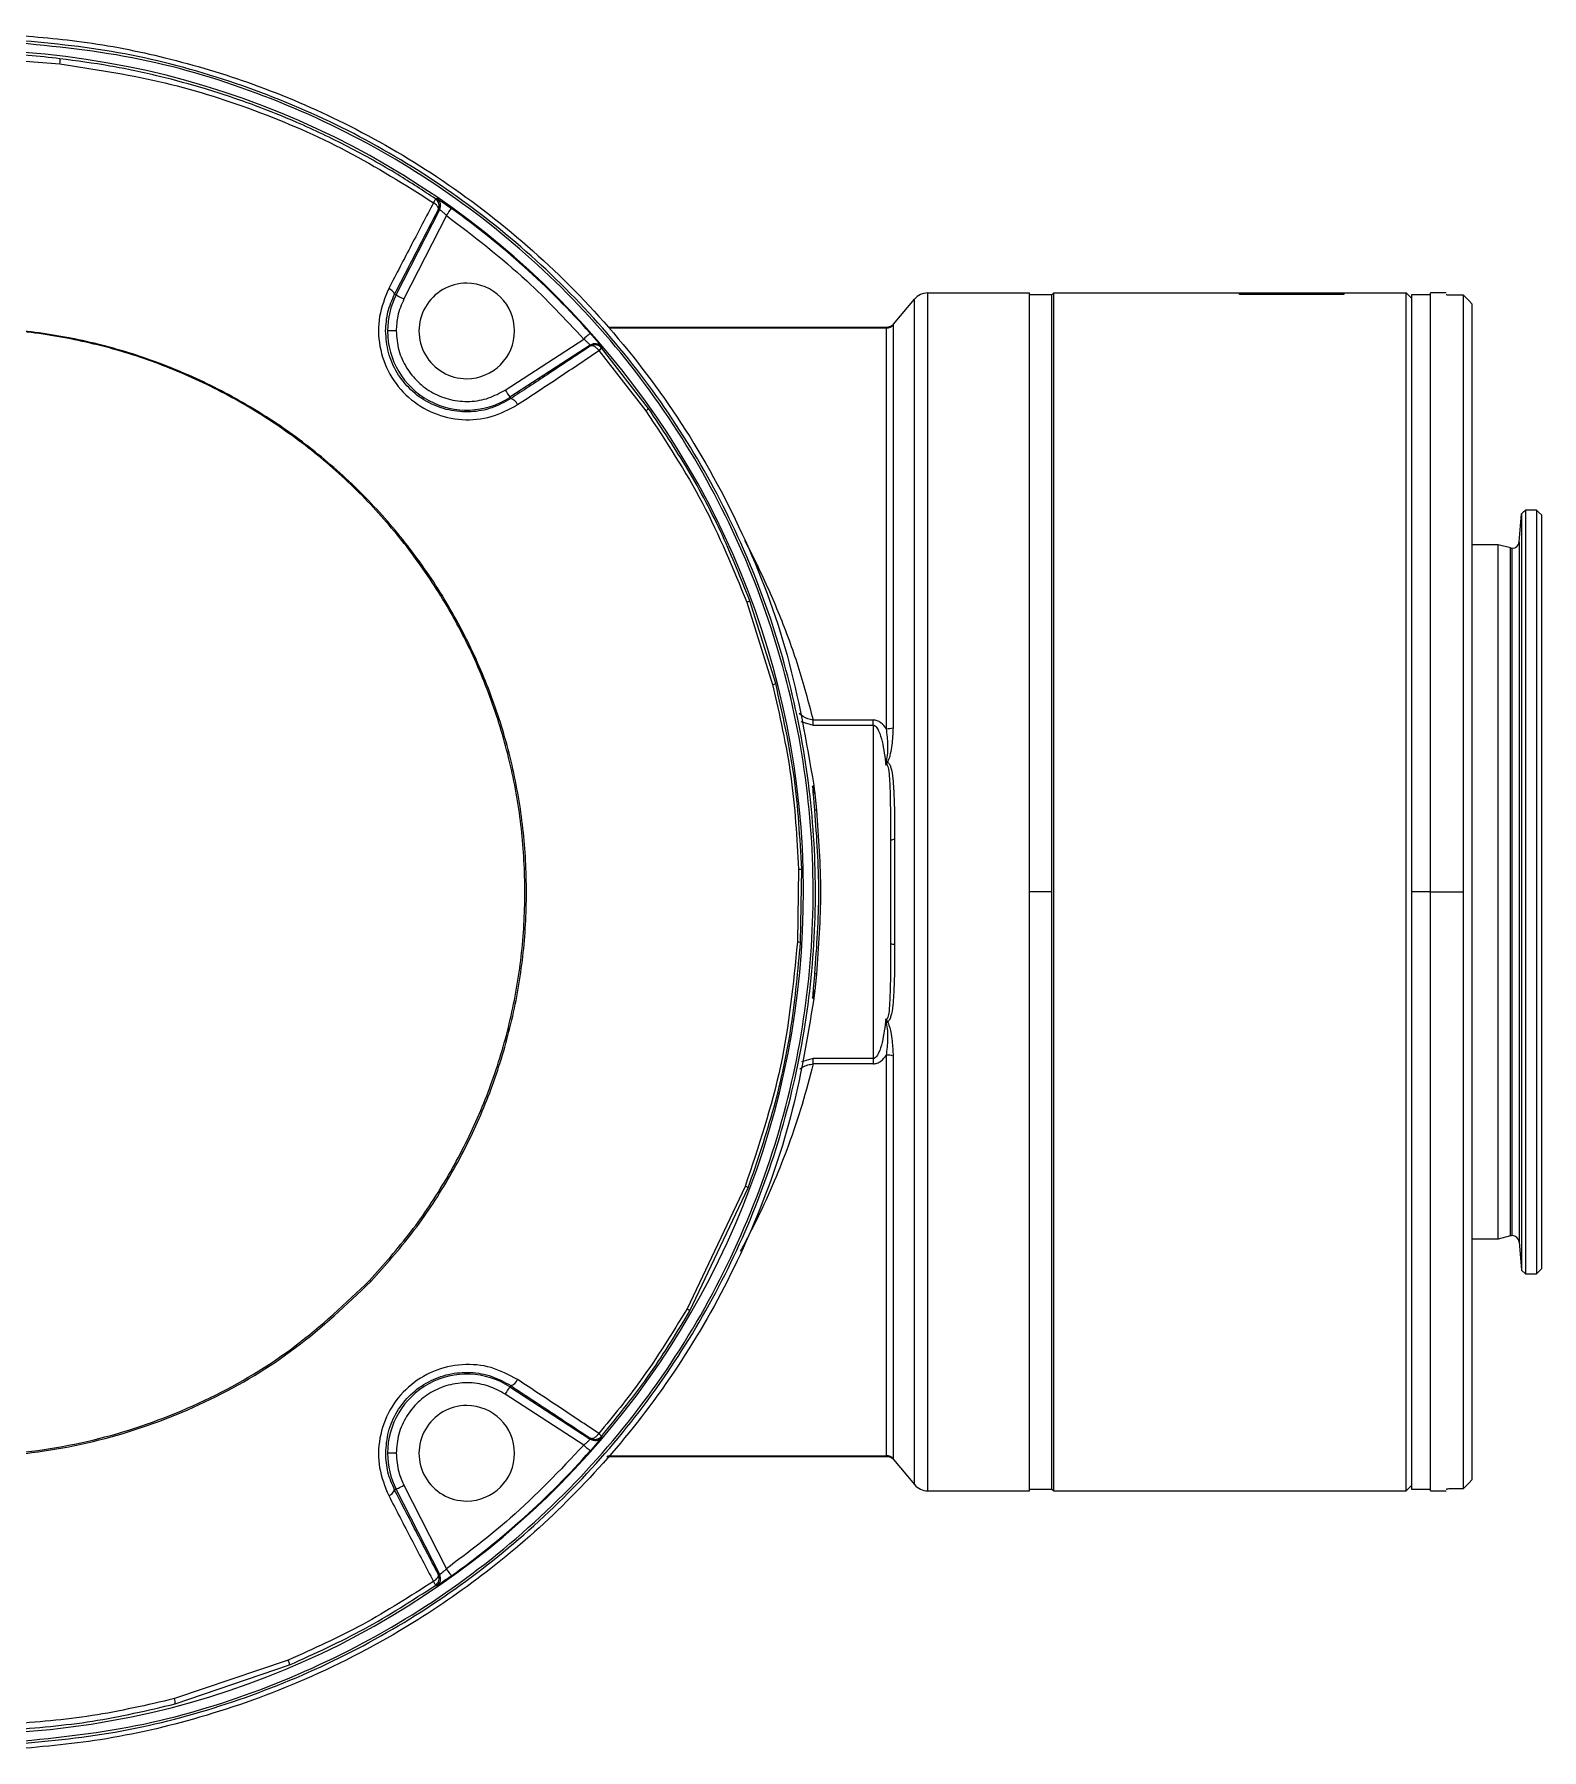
# Model space of a CAD drawing. Header units: millimetres. Extents: x 126 to 938, y 244 to 707.
# Drawn here: x 793.64 to 797.98, y 334.72 to 339.661 of the extents above; entities that cross this region are included whole.
import ezdxf

# ---------------------------------------------------------------- set-up
doc = ezdxf.new("R2010")
doc.units = ezdxf.units.MM

msp = doc.modelspace()

# ---------------------------------------------------------------- linework, layer by layer
at = {"color": 7, "linetype": 'Continuous', "lineweight": 25}
for p, q in [((793.5514, 339.5887), (793.7138, 339.5755)), ((794.682, 338.91), (794.8073, 339.1559)), ((794.8268, 339.139), (794.7043, 338.8986)), ((794.8073, 339.1559), (794.8033, 339.1548)), ((794.6775, 338.9123), (794.682, 338.91)), ((796.1137, 338.8256), (796.1742, 338.8978)), ((796.1742, 335.4836), (796.1742, 338.8978)), ((796.2125, 335.4657), (796.2125, 338.9157)), ((796.2125, 338.9157), (796.5053, 338.9157)), ((796.5053, 335.4657), (796.5053, 338.9157)), ((796.5703, 338.9107), (796.5053, 338.9107)), ((796.5703, 338.9107), (796.5753, 338.9157)), ((796.5703, 337.1907), (796.5703, 338.9107)), ((796.5753, 335.4657), (796.5753, 338.9157)), ((796.5753, 338.9157), (797.5903, 338.9157)), ((797.1103, 338.9141), (797.4103, 338.9141)), ((797.1103, 338.9112), (797.1103, 338.9141)), ((797.4103, 338.9112), (797.1103, 338.9112)), ((797.4103, 338.9141), (797.4103, 338.9112)), ((797.5903, 335.4657), (797.5903, 338.9157)), ((797.6053, 338.9007), (797.5903, 338.9157)), ((797.6603, 338.9107), (797.6053, 338.9107)), ((797.6053, 338.9107), (797.6053, 337.1907)), ((797.7053, 338.9157), (797.6603, 338.9157)), ((797.6603, 337.1907), (797.6603, 338.9157)), ((797.7553, 338.9092), (797.7253, 338.9092)), ((797.7553, 337.1907), (797.7553, 338.9092)), ((797.7703, 338.8941), (797.7553, 338.9092)), ((797.7703, 338.8941), (797.7803, 338.8832)), ((797.7803, 335.4982), (797.7803, 338.8832)), ((794.6821, 338.8064), (794.6572, 338.8064)), ((796.0945, 338.8167), (795.2936, 338.8167)), ((796.0937, 338.8147), (795.2951, 338.8147)), ((796.0937, 337.6608), (796.0937, 338.8147)), ((796.1135, 338.8255), (796.1098, 338.8219)), ((796.1128, 338.8236), (796.1128, 337.6634)), ((794.9958, 338.6362), (795.2221, 338.7831)), ((795.2409, 338.7655), (795.0094, 338.6152)), ((795.2404, 338.7625), (795.2409, 338.7655)), ((795.2657, 338.7496), (795.4008, 338.576)), ((795.4087, 338.583), (795.2731, 338.7577)), ((795.0094, 338.6152), (795.0119, 338.6114)), ((797.9333, 338.2904), (797.9285, 338.2857)), ((797.9333, 338.2904), (797.9333, 336.0907)), ((797.9653, 338.2904), (797.9333, 338.2904)), ((797.9653, 338.2904), (797.9653, 336.0907)), ((797.9152, 338.199), (797.9223, 338.2797)), ((797.9223, 338.2797), (797.9283, 338.2857)), ((797.9223, 338.2797), (797.9223, 336.1017)), ((797.9285, 338.2857), (797.9283, 338.2857)), ((797.9703, 338.2857), (797.97, 338.2857)), ((797.9803, 338.2757), (797.9703, 338.2857)), ((797.9803, 336.1057), (797.9803, 338.2757)), ((797.9152, 338.199), (797.9152, 336.1824)), ((797.8554, 338.1907), (797.7803, 338.1907)), ((797.8554, 336.1907), (797.8554, 338.1907)), ((797.8901, 338.1814), (797.8554, 338.1907)), ((797.8901, 336.2), (797.8901, 338.1814)), ((797.8953, 336.2007), (797.8953, 338.1807)), ((795.6915, 338.0253), (795.7659, 337.7877)), ((795.7748, 337.7905), (795.7002, 338.0293)), ((795.8468, 337.6816), (795.8824, 337.6709)), ((795.8824, 337.6862), (796.0553, 337.6862)), ((795.8824, 337.6709), (795.8824, 337.6862)), ((795.8824, 337.6709), (796.0553, 337.6709)), ((796.0553, 337.6709), (796.0553, 337.6862)), ((796.0553, 337.6709), (796.0553, 336.7105)), ((796.092, 337.5562), (796.0939, 337.5676)), ((796.0968, 337.5645), (796.092, 337.5562)), ((795.881, 337.4944), (795.8875, 337.4716)), ((795.887, 337.476), (795.881, 337.4944)), ((796.1053, 337.3384), (796.1053, 337.043)), ((796.117, 337.3413), (796.117, 337.0401)), ((795.8406, 337.2564), (795.8372, 337.046)), ((795.8463, 337.0453), (795.8497, 337.2567)), ((796.5703, 337.1907), (796.5053, 337.1907)), ((796.5703, 335.4707), (796.5703, 337.1907)), ((797.6603, 337.1907), (797.6053, 337.1907)), ((797.6053, 337.1907), (797.6053, 335.4707)), ((797.6603, 337.1907), (797.7553, 337.1907)), ((797.6603, 335.4657), (797.6603, 337.1907)), ((797.7553, 335.4722), (797.7553, 337.1907)), ((795.8875, 336.9086), (795.881, 336.8859)), ((795.881, 336.8859), (795.887, 336.9042)), ((796.092, 336.8252), (796.0968, 336.8169)), ((796.0939, 336.8138), (796.092, 336.8252)), ((795.8824, 336.7105), (795.8486, 336.7011)), ((795.8824, 336.6952), (795.8824, 336.7105)), ((796.0553, 336.7105), (795.8824, 336.7105)), ((796.0553, 336.7105), (796.0553, 336.6952)), ((796.0937, 335.5667), (796.0937, 336.7206)), ((796.1128, 336.718), (796.1128, 335.5578)), ((796.0553, 336.6952), (795.8824, 336.6952)), ((795.6868, 336.3426), (795.5196, 335.9899)), ((795.5279, 335.9838), (795.6956, 336.3385)), ((797.8554, 336.1907), (797.7803, 336.1907)), ((797.8901, 336.2), (797.8554, 336.1907)), ((797.9152, 336.1824), (797.9223, 336.1017)), ((797.9223, 336.1017), (797.9333, 336.0907)), ((797.9333, 336.0907), (797.9653, 336.0907)), ((797.9803, 336.1057), (797.9653, 336.0907)), ((795.2221, 335.5971), (794.9958, 335.7441)), ((795.0118, 335.7687), (795.0094, 335.765)), ((795.0094, 335.765), (795.2409, 335.6147)), ((794.6821, 335.5738), (794.6572, 335.5738)), ((795.2409, 335.6147), (795.2404, 335.6178)), ((795.2885, 335.5647), (796.0945, 335.5647)), ((795.2903, 335.5667), (796.0937, 335.5667)), ((796.1098, 335.5595), (796.1135, 335.5559)), ((796.1137, 335.5558), (796.1742, 335.4836)), ((794.7043, 335.4816), (794.8268, 335.2412)), ((797.6053, 335.4807), (797.5903, 335.4657)), ((797.7553, 335.4722), (797.7703, 335.4873)), ((797.7703, 335.4873), (797.7553, 335.4722)), ((797.7803, 335.4982), (797.7703, 335.4873)), ((794.682, 335.4702), (794.6776, 335.468)), ((794.8073, 335.2244), (794.682, 335.4702)), ((796.2125, 335.4657), (796.5053, 335.4657)), ((796.5053, 335.4707), (796.5703, 335.4707)), ((796.5703, 335.4707), (796.5753, 335.4657)), ((796.5753, 335.4657), (797.5903, 335.4657)), ((797.6053, 335.4707), (797.6603, 335.4707)), ((797.6603, 335.4657), (797.7053, 335.4657)), ((797.7253, 335.4722), (797.7553, 335.4722)), ((794.8033, 335.2254), (794.8073, 335.2244)), ((794.3714, 334.9781), (794.0436, 334.8672)), ((794.0458, 334.8521), (794.3753, 334.9644))]:
    msp.add_line(p, q, dxfattribs=at)
at = {"color": 7, "linetype": 'Continuous', "lineweight": 25, "flags": 128}
for points in [[(794.682, 338.91), (794.6825, 338.9097), (794.6838, 338.9091), (794.6859, 338.908), (794.6887, 338.9066), (794.692, 338.9049), (794.6959, 338.9029), (794.7, 338.9008), (794.7043, 338.8986)], [(795.2407, 338.7997), (795.2403, 338.7993), (795.2392, 338.7983), (795.2375, 338.7968), (795.2351, 338.7947), (795.2323, 338.7922), (795.2291, 338.7894), (795.2257, 338.7863), (795.2221, 338.7831)], [(795.2407, 335.5805), (795.2403, 335.5809), (795.2392, 335.5819), (795.2375, 335.5834), (795.2351, 335.5855), (795.2323, 335.588), (795.2291, 335.5908), (795.2257, 335.5939), (795.2221, 335.5971)], [(794.682, 335.4702), (794.6825, 335.4705), (794.6838, 335.4712), (794.6859, 335.4722), (794.6887, 335.4736), (794.692, 335.4753), (794.6959, 335.4773), (794.7, 335.4794), (794.7043, 335.4816)], [(794.8413, 335.2209), (794.841, 335.2214), (794.8402, 335.2226), (794.8388, 335.2245), (794.837, 335.227), (794.8348, 335.23), (794.8323, 335.2335), (794.8296, 335.2373), (794.8268, 335.2412)], [(794.7992, 335.1924), (794.7969, 335.193), (794.7951, 335.1934)]]:
    msp.add_lwpolyline(points, dxfattribs=at)
at = {"color": 7, "linetype": 'Continuous', "lineweight": 25}
for centre, radius, start, end in [((793.4299, 337.1901), 2.425, 273.2129, 87.1368), ((793.6679, 339.5835), 0.0466, 350.0967, 8.8226), ((794.785, 339.1672), 0.025, 333.0241, 55.5355), ((775.9931, 352.6587), 23.1838, 324.32741, 324.3892), ((793.4298, 337.1901), 2.4228, 41.6319, 54.3677), ((794.8852, 338.8064), 0.1375, 89.9991, 270.0009), ((794.8852, 338.8064), 0.1375, 270.0016, 89.9984), ((794.8852, 338.8065), 0.228, 152.9991, 180.0012), ((794.6524, 338.9028), 0.0268, 20.802, 72.4776), ((796.2125, 338.8657), 0.05, 90.0036, 139.9965), ((794.8852, 338.8064), 0.228, 179.9998, 302.9996), ((796.0937, 338.8397), 0.025, 269.996, 319.9748), ((795.2545, 338.7445), 0.025, 40.4458, 122.985), ((949.4281, 438.9122), 184.132, 212.996495, 213.004273), ((795.0049, 338.5834), 0.0289, 21.7772, 76.0434), ((795.3828, 338.604), 0.0333, 302.711, 320.968), ((797.8953, 338.2007), 0.02, 269.9996, 354.9949), ((797.8953, 338.2007), 0.02, 255.0112, 269.992), ((795.6774, 338.0669), 0.0439, 288.6892, 301.2469), ((795.7526, 337.8448), 0.0587, 283.1572, 292.3043), ((796.095, 337.7234), 0.0626, 268.8002, 286.5677), ((796.0716, 337.5431), 0.0331, 40.5317, 47.7977), ((796.5295, 330.7583), 6.6983, 95.45883, 95.50739), ((796.1158, 337.3217), 0.0197, 86.3647, 121.9824), ((795.83, 337.6922), 0.436, 271.3945, 272.5891), ((795.8253, 336.8264), 0.2199, 84.5148, 86.8864), ((796.1158, 337.0597), 0.0197, 238.0132, 273.6535), ((795.7308, 335.3013), 1.6606, 84.419, 84.6148), ((796.0719, 336.8381), 0.0327, 312.1587, 319.5119), ((796.095, 336.6581), 0.0625, 73.4166, 91.2154), ((795.6723, 336.3005), 0.0446, 58.5699, 71.0429), ((797.8953, 336.1809), 0.0198, 89.9434, 105.0534), ((797.8953, 336.1807), 0.02, 5.0051, 90.0004), ((794.2057, 335.6531), 0.579, 45.8464, 46.3116), ((795.5032, 335.9587), 0.0353, 45.5297, 62.3584), ((794.8852, 335.5738), 0.228, 57.0004, 180.0002), ((795.0043, 335.7971), 0.0293, 284.8307, 338.1012), ((676.4066, 412.7674), 141.4072, 326.996412, 327.006541), ((794.8852, 335.5738), 0.1375, 89.9991, 270.0009), ((794.8852, 335.5738), 0.1375, 270.0016, 89.9984), ((794.8852, 335.5738), 0.228, 179.9984, 207.0009), ((793.4298, 337.1902), 2.4229, 305.6327, 318.368), ((795.2545, 335.6357), 0.025, 237.0219, 319.5472), ((796.0937, 335.5417), 0.025, 40.0208, 90.001), ((796.2125, 335.5157), 0.05, 220.0035, 269.9964), ((794.6522, 335.4782), 0.0274, 287.5545, 338.0598), ((794.785, 335.213), 0.025, 304.4668, 26.9736), ((794.3354, 334.9603), 0.0401, 5.8538, 26.2746), ((794.0006, 334.8533), 0.0452, 358.566, 17.917)]:
    msp.add_arc(centre, radius, start, end, dxfattribs=at)
for points, knots in [([(793.5636, 334.741), (793.6873, 334.7532), (793.9344, 334.7776), (794.2932, 334.8849), (794.6318, 335.041), (794.9434, 335.248), (795.2195, 335.499), (795.455, 335.7896), (795.6433, 336.1117), (795.7811, 336.4592), (795.8646, 336.8231), (795.8921, 337.1956), (795.8629, 337.568), (795.7778, 337.9315), (795.6385, 338.2784), (795.4487, 338.5997), (795.2119, 338.8892), (794.9347, 339.1389), (794.6222, 339.3446), (794.2828, 339.4992), (793.9237, 339.6048), (793.6764, 339.6281), (793.5526, 339.6398)], [0, 0, 0, 0, 0.050022, 0.09992, 0.150069, 0.199897, 0.250097, 0.299911, 0.350094, 0.39995, 0.450047, 0.500002, 0.549959, 0.600054, 0.64991, 0.700093, 0.749907, 0.800108, 0.849934, 0.900085, 0.94998, 1, 1, 1, 1]), ([(793.553, 339.6608), (793.6278, 339.6551), (793.7837, 339.6432), (794.0239, 339.5956), (794.2779, 339.5195), (794.5413, 339.4067), (794.8083, 339.2525), (795.0651, 339.056), (795.3029, 338.8179), (795.5128, 338.5406), (795.687, 338.2231), (795.8203, 337.8726), (795.8629, 337.6236), (795.8844, 337.4978)], [0, 0, 0, 0, 0.0651246, 0.1358061, 0.212397, 0.2951738, 0.3842949, 0.4797488, 0.57535, 0.6759533, 0.7808998, 0.8892871, 1, 1, 1, 1]), ([(793.564, 334.7343), (793.6675, 334.7438), (793.874, 334.7627), (794.1766, 334.8404), (794.4672, 334.9528), (794.7412, 335.1017), (794.9943, 335.2839), (795.2223, 335.4965), (795.4218, 335.7364), (795.5893, 335.9994), (795.7223, 336.2813), (795.8188, 336.5781), (795.8768, 336.8843), (795.8958, 337.1956), (795.8754, 337.5068), (795.816, 337.8128), (795.7182, 338.1091), (795.584, 338.3905), (795.4153, 338.6527), (795.2147, 338.8917), (794.9858, 339.1033), (794.7319, 339.2843), (794.4571, 339.4321), (794.1661, 339.5432), (793.8631, 339.6195), (793.6566, 339.6375), (793.553, 339.6465)], [0, 0, 0, 0, 0.0417236, 0.0832304, 0.1250838, 0.1666641, 0.2082448, 0.2500975, 0.2916038, 0.3333328, 0.3750616, 0.4165685, 0.4584221, 0.5000015, 0.5415827, 0.5834352, 0.6249417, 0.6666728, 0.7083994, 0.7499064, 0.7917603, 0.8333391, 0.8749214, 0.9167726, 0.9582772, 1, 1, 1, 1]), ([(793.714, 339.5906), (793.6835, 339.5939), (793.6292, 339.5998), (793.5746, 339.6028), (793.5506, 339.6042)], [0, 0, 0, 0, 0.559981, 1, 1, 1, 1]), ([(793.7138, 339.5755), (793.8093, 339.5611), (793.9998, 339.5324), (794.2764, 339.4458), (794.5432, 339.3309), (794.7073, 339.2275), (794.7895, 339.1757)], [0, 0, 0, 0, 0.249853, 0.498236, 0.748637, 1, 1, 1, 1]), ([(794.7951, 339.1868), (794.7592, 339.2105), (794.6777, 339.2642), (794.5446, 339.3382), (794.4074, 339.4036), (794.27, 339.4589), (794.138, 339.5035), (793.9978, 339.5414), (793.8581, 339.5712), (793.7619, 339.5842), (793.714, 339.5906)], [0, 0, 0, 0, 0.110698, 0.251302, 0.391668, 0.50168, 0.632558, 0.75008, 0.875467, 1, 1, 1, 1]), ([(794.7895, 339.1757), (794.7905, 339.1773), (794.7921, 339.1801), (794.7943, 339.1836), (794.7949, 339.1859), (794.7951, 339.1868)], [0, 0, 0, 0, 0.4411145, 0.7769699, 1, 1, 1, 1]), ([(794.7951, 339.1868), (794.7959, 339.187), (794.7972, 339.1873), (794.7986, 339.1877), (794.7992, 339.1878)], [0, 0, 0, 0, 0.559568, 1, 1, 1, 1]), ([(794.806, 339.1662), (794.8059, 339.1683), (794.8055, 339.1724), (794.8032, 339.1782), (794.7997, 339.1832), (794.7966, 339.1856), (794.7951, 339.1868)], [0, 0, 0, 0, 0.257435, 0.514853, 0.764489, 1, 1, 1, 1]), ([(794.7992, 339.1878), (794.8007, 339.187), (794.8061, 339.1838), (794.8154, 339.1774), (794.828, 339.1688), (794.8367, 339.1626), (794.8413, 339.1593)], [0, 0, 0, 0, 0.10142, 0.370332, 0.666935, 1, 1, 1, 1]), ([(794.7895, 339.1757), (794.7684, 339.1355), (794.7252, 339.0532), (794.6824, 338.9706), (794.6605, 338.9283)], [0, 0, 0, 0, 0.488089, 1, 1, 1, 1]), ([(794.6775, 338.9123), (794.7015, 338.9587), (794.7432, 339.0396), (794.7853, 339.1204), (794.8033, 339.1548)], [0, 0, 0, 0, 0.573152, 1, 1, 1, 1]), ([(794.8005, 339.1662), (794.7987, 339.1682), (794.7955, 339.1719), (794.7914, 339.1745), (794.7895, 339.1757)], [0, 0, 0, 0, 0.550783, 1, 1, 1, 1]), ([(794.8033, 339.1548), (794.8036, 339.1568), (794.8042, 339.1609), (794.8018, 339.1644), (794.8005, 339.1662)], [0, 0, 0, 0, 0.474209, 1, 1, 1, 1]), ([(794.8033, 339.1548), (794.804, 339.1566), (794.8056, 339.1602), (794.8059, 339.1641), (794.806, 339.1662)], [0, 0, 0, 0, 0.485281, 1, 1, 1, 1]), ([(794.8073, 339.1559), (794.8079, 339.1555), (794.8091, 339.1547), (794.8111, 339.1531), (794.8145, 339.1503), (794.8184, 339.1468), (794.8229, 339.1427), (794.8254, 339.1403), (794.8268, 339.139)], [0, 0, 0, 0, 0.07834, 0.171212, 0.296788, 0.591211, 0.783334, 1, 1, 1, 1]), ([(794.8268, 339.139), (794.9059, 339.0784), (795.0473, 338.9703), (795.1686, 338.8403), (795.2221, 338.7831)], [0, 0, 0, 0, 0.560001, 1, 1, 1, 1]), ([(794.6056, 336.0717), (794.6464, 336.1175), (794.7278, 336.2092), (794.8297, 336.3634), (794.9148, 336.5272), (794.9802, 336.6999), (795.026, 336.8789), (795.051, 337.062), (795.0549, 337.2467), (795.0387, 337.4307), (795.0006, 337.6116), (794.9427, 337.787), (794.8655, 337.9548), (794.7697, 338.1126), (794.6566, 338.2584), (794.5279, 338.3907), (794.3849, 338.5073), (794.2296, 338.607), (794.0642, 338.6887), (793.8908, 338.7514), (793.7112, 338.793), (793.5281, 338.8147), (793.3435, 338.8156), (793.1601, 338.7945), (792.9789, 338.7552), (792.8055, 338.689), (792.6294, 338.6277), (792.4464, 338.5918), (792.2614, 338.5748), (791.8929, 338.5936), (790.9332, 338.6398), (789.3802, 338.7182), (787.419, 338.8118), (786.1117, 338.8804), (785.4582, 338.9146)], [0, 0, 0, 0, 0.015578, 0.031166, 0.046874, 0.062457, 0.078059, 0.093775, 0.109361, 0.124969, 0.140684, 0.156266, 0.171872, 0.187575, 0.203138, 0.218728, 0.234421, 0.249983, 0.265579, 0.281258, 0.2968, 0.312383, 0.328069, 0.343646, 0.359288, 0.375067, 0.390841, 0.406666, 0.422375, 0.437978, 0.500414, 0.666963, 0.833507, 1, 1, 1, 1]), ([(794.609, 336.0685), (794.6499, 336.1144), (794.7316, 336.2063), (794.8338, 336.3609), (794.9192, 336.5252), (794.9848, 336.6985), (795.0307, 336.878), (795.0557, 337.0616), (795.0595, 337.2468), (795.0431, 337.4314), (795.0049, 337.6127), (794.9466, 337.7885), (794.869, 337.9566), (794.7728, 338.1147), (794.6592, 338.2607), (794.5301, 338.3931), (794.3867, 338.5098), (794.2309, 338.6094), (794.0652, 338.6911), (793.8914, 338.7536), (793.7115, 338.795), (793.5282, 338.8167), (793.3434, 338.8173), (793.1444, 338.7944), (792.9332, 338.7452), (792.7194, 338.6531), (792.4927, 338.5981), (792.2615, 338.5735), (792.031, 338.5883), (791.8013, 338.599), (791.5715, 338.61), (790.7644, 338.6484), (789.3803, 338.719), (787.4189, 338.8127), (786.1118, 338.8817), (785.4583, 338.9162)], [0, 0, 0, 0, 0.015612, 0.031233, 0.046976, 0.062594, 0.078231, 0.093982, 0.109601, 0.125241, 0.140989, 0.156599, 0.172233, 0.187961, 0.203548, 0.219158, 0.234869, 0.250446, 0.266055, 0.281746, 0.297297, 0.312888, 0.32858, 0.344161, 0.363738, 0.383465, 0.403173, 0.422815, 0.442299, 0.461795, 0.481291, 0.500789, 0.667212, 0.833631, 1, 1, 1, 1]), ([(794.6605, 338.9283), (794.6499, 338.9019), (794.6285, 338.8489), (794.6309, 338.7615), (794.6598, 338.6796), (794.7145, 338.6118), (794.788, 338.5659), (794.8716, 338.5469), (794.9574, 338.5543), (795.007, 338.5808), (795.0318, 338.5941)], [0, 0, 0, 0, 0.124827, 0.250653, 0.376997, 0.503105, 0.628561, 0.7532, 0.876967, 1, 1, 1, 1]), ([(794.6517, 338.8064), (794.6528, 338.8249), (794.6552, 338.8617), (794.6701, 338.8955), (794.6775, 338.9123)], [0, 0, 0, 0, 0.5017, 1, 1, 1, 1]), ([(794.7043, 338.8986), (794.6973, 338.8823), (794.6846, 338.8528), (794.6829, 338.8208), (794.6821, 338.8064)], [0, 0, 0, 0, 0.5519536, 1, 1, 1, 1]), ([(797.7253, 338.9092), (797.7227, 338.9092), (797.718, 338.9092), (797.7119, 338.9097), (797.7077, 338.9098), (797.7058, 338.9106), (797.7053, 338.9108)], [0, 0, 0, 0, 0.384734, 0.702521, 0.918212, 1, 1, 1, 1]), ([(795.0119, 338.6114), (794.9942, 338.6016), (794.9583, 338.5817), (794.8962, 338.5709), (794.8336, 338.5759), (794.7737, 338.598), (794.7222, 338.635), (794.6824, 338.685), (794.6564, 338.7434), (794.6533, 338.7856), (794.6517, 338.8064)], [0, 0, 0, 0, 0.12096, 0.24511, 0.371447, 0.494845, 0.62339, 0.747255, 0.875332, 1, 1, 1, 1]), ([(794.6821, 338.8064), (794.6836, 338.7878), (794.6866, 338.7507), (794.7096, 338.7001), (794.7434, 338.6579), (794.787, 338.626), (794.8384, 338.6062), (794.8939, 338.6012), (794.9486, 338.6104), (794.9803, 338.6277), (794.9958, 338.6362)], [0, 0, 0, 0, 0.128231, 0.255537, 0.376672, 0.497991, 0.623954, 0.752224, 0.878829, 1, 1, 1, 1]), ([(795.2407, 338.7997), (795.245, 338.7949), (795.2528, 338.786), (795.2629, 338.7742), (795.2693, 338.7662), (795.2726, 338.7623), (795.2733, 338.7611), (795.2735, 338.7607)], [0, 0, 0, 0, 0.376025, 0.698041, 0.916809, 0.977468, 1, 1, 1, 1]), ([(796.0945, 338.8167), (796.0942, 338.8163), (796.0938, 338.8157), (796.0937, 338.815), (796.0937, 338.8147)], [0, 0, 0, 0, 0.591697, 1, 1, 1, 1]), ([(796.1137, 338.8256), (796.1124, 338.8243), (796.1099, 338.8217), (796.1051, 338.8189), (796.0999, 338.817), (796.0963, 338.8168), (796.0945, 338.8167)], [0, 0, 0, 0, 0.246965, 0.500045, 0.752831, 1, 1, 1, 1]), ([(796.1137, 338.8256), (796.1134, 338.8253), (796.1129, 338.8247), (796.1128, 338.8239), (796.1128, 338.8236)], [0, 0, 0, 0, 0.594464, 1, 1, 1, 1]), ([(795.2404, 338.7625), (795.1992, 338.7351), (795.1231, 338.6845), (795.0468, 338.6344), (795.0119, 338.6114)], [0, 0, 0, 0, 0.542264, 1, 1, 1, 1]), ([(795.0318, 338.5941), (795.0721, 338.6207), (795.1502, 338.6724), (795.228, 338.7244), (795.2657, 338.7496)], [0, 0, 0, 0, 0.516299, 1, 1, 1, 1]), ([(795.2221, 338.7831), (795.2235, 338.7819), (795.2261, 338.7796), (795.2307, 338.7756), (795.2345, 338.772), (795.2377, 338.769), (795.2394, 338.7673), (795.2404, 338.7662), (795.2408, 338.7656), (795.2409, 338.7655)], [0, 0, 0, 0, 0.216601, 0.408296, 0.702465, 0.828324, 0.921243, 0.978821, 1, 1, 1, 1]), ([(795.2731, 338.7577), (795.271, 338.7597), (795.2666, 338.7639), (795.2577, 338.7667), (795.2484, 338.7665), (795.243, 338.7638), (795.2404, 338.7625)], [0, 0, 0, 0, 0.2417582, 0.5000356, 0.7583013, 1, 1, 1, 1]), ([(795.2657, 338.7496), (795.2636, 338.7523), (795.2595, 338.7575), (795.2522, 338.7624), (795.2453, 338.7643), (795.2419, 338.763), (795.2404, 338.7625)], [0, 0, 0, 0, 0.332416, 0.64783, 0.845765, 1, 1, 1, 1]), ([(795.2731, 338.7577), (795.2729, 338.7574), (795.2724, 338.7562), (795.2697, 338.7536), (795.2674, 338.7512), (795.2657, 338.7496)], [0, 0, 0, 0, 0.097243, 0.348587, 1, 1, 1, 1]), ([(795.2735, 338.7607), (795.2734, 338.7602), (795.2733, 338.7591), (795.2731, 338.7581), (795.2731, 338.7577)], [0, 0, 0, 0, 0.5599712, 1, 1, 1, 1]), ([(795.4008, 338.576), (795.4582, 338.489), (795.573, 338.3149), (795.652, 338.1218), (795.6915, 338.0253)], [0, 0, 0, 0, 0.499853, 1, 1, 1, 1]), ([(795.7002, 338.0293), (795.6749, 338.0926), (795.6231, 338.2222), (795.5256, 338.4078), (795.4473, 338.5251), (795.4087, 338.583)], [0, 0, 0, 0, 0.325642, 0.66699, 1, 1, 1, 1]), ([(797.97, 338.2857), (797.9691, 338.2866), (797.9676, 338.2882), (797.966, 338.2897), (797.9653, 338.2904)], [0, 0, 0, 0, 0.56012, 1, 1, 1, 1]), ([(795.685, 338.2033), (795.6853, 338.2027), (795.6985, 338.1788), (795.7335, 338.1082), (795.7868, 337.9893), (795.8413, 337.841), (795.8685, 337.7384), (795.8824, 337.6862)], [0, 0, 0, 0, 0.0037, 0.1474521, 0.4258824, 0.7082106, 1, 1, 1, 1]), ([(795.7659, 337.7877), (795.7858, 337.7002), (795.8257, 337.5252), (795.8356, 337.346), (795.8406, 337.2564)], [0, 0, 0, 0, 0.499947, 1, 1, 1, 1]), ([(795.8497, 337.2567), (795.8448, 337.3458), (795.8348, 337.5259), (795.7949, 337.7017), (795.7748, 337.7905)], [0, 0, 0, 0, 0.494997, 1, 1, 1, 1]), ([(795.8824, 337.6862), (795.8772, 337.6868), (795.8622, 337.6888), (795.8501, 337.6981), (795.8421, 337.7041)], [0, 0, 0, 0, 0.34759, 1, 1, 1, 1]), ([(796.0937, 337.6608), (796.0887, 337.6671), (796.0812, 337.6764), (796.0673, 337.6847), (796.0593, 337.6857), (796.0553, 337.6862)], [0, 0, 0, 0, 0.498334, 0.749546, 1, 1, 1, 1]), ([(796.0553, 337.6709), (796.056, 337.6709), (796.0576, 337.6707), (796.0607, 337.6693), (796.0662, 337.6644), (796.0743, 337.6491), (796.0849, 337.6124), (796.0891, 337.5791), (796.092, 337.5562)], [0, 0, 0, 0, 0.017774, 0.03677, 0.082009, 0.192581, 0.446914, 1, 1, 1, 1]), ([(796.0939, 337.5676), (796.0952, 337.5751), (796.0981, 337.5905), (796.0983, 337.6219), (796.0955, 337.6454), (796.0937, 337.6608)], [0, 0, 0, 0, 0.245303, 0.501322, 1, 1, 1, 1]), ([(796.1128, 337.6634), (796.1121, 337.6467), (796.111, 337.6215), (796.1056, 337.592), (796.1017, 337.5755), (796.0982, 337.5678), (796.0968, 337.5645)], [0, 0, 0, 0, 0.497056, 0.749268, 0.893625, 1, 1, 1, 1]), ([(796.092, 337.5562), (796.0923, 337.5566), (796.0928, 337.5571), (796.0936, 337.5575), (796.0941, 337.5576), (796.0947, 337.5575), (796.0954, 337.557), (796.0968, 337.5552), (796.0982, 337.5509), (796.1009, 337.5381), (796.1033, 337.507), (796.1053, 337.4383), (796.1053, 337.3785), (796.1053, 337.3384)], [0, 0, 0, 0, 0.0067161, 0.0093527, 0.0116914, 0.0140366, 0.0165927, 0.0231459, 0.0441209, 0.0769797, 0.1988231, 0.4613099, 1, 1, 1, 1]), ([(796.0968, 337.5645), (796.0977, 337.564), (796.0996, 337.5629), (796.103, 337.5582), (796.1088, 337.543), (796.1133, 337.5089), (796.117, 337.4392), (796.117, 337.3806), (796.117, 337.3413)], [0, 0, 0, 0, 0.013254, 0.029617, 0.075124, 0.226265, 0.480701, 1, 1, 1, 1]), ([(795.8844, 337.4978), (795.8838, 337.4972), (795.8827, 337.496), (795.8815, 337.4949), (795.881, 337.4944)], [0, 0, 0, 0, 0.555324, 1, 1, 1, 1]), ([(795.881, 337.4944), (795.8818, 337.4834), (795.8829, 337.4668), (795.8849, 337.4439), (795.8861, 337.4319), (795.8867, 337.4257)], [0, 0, 0, 0, 0.477043, 0.725934, 1, 1, 1, 1]), ([(795.8844, 337.4978), (795.8844, 337.4976), (795.8845, 337.4972), (795.8846, 337.4964), (795.8847, 337.495), (795.8851, 337.492), (795.8859, 337.4855), (795.8866, 337.4799), (795.887, 337.476)], [0, 0, 0, 0, 0.027305, 0.054778, 0.110598, 0.225269, 0.467001, 1, 1, 1, 1]), ([(795.887, 337.476), (795.8871, 337.4755), (795.8873, 337.474), (795.8874, 337.4725), (795.8875, 337.4716)], [0, 0, 0, 0, 0.368626, 1, 1, 1, 1]), ([(795.8875, 337.4716), (795.8883, 337.4649), (795.8895, 337.4542), (795.8911, 337.439), (795.8919, 337.4306), (795.8923, 337.4262)], [0, 0, 0, 0, 0.441592, 0.709604, 1, 1, 1, 1]), ([(795.8372, 337.046), (795.8254, 336.9259), (795.8018, 336.6858), (795.7251, 336.457), (795.6868, 336.3426)], [0, 0, 0, 0, 0.500115, 1, 1, 1, 1]), ([(795.6956, 336.3385), (795.722, 336.4157), (795.7742, 336.5683), (795.8246, 336.8055), (795.839, 336.9651), (795.8463, 337.0453)], [0, 0, 0, 0, 0.33724, 0.666842, 1, 1, 1, 1]), ([(796.1053, 337.043), (796.1054, 337.0028), (796.1056, 336.9431), (796.1029, 336.8721), (796.101, 336.8392), (796.0968, 336.8262), (796.0954, 336.8244), (796.0947, 336.8239), (796.0941, 336.8238), (796.0936, 336.8239), (796.0928, 336.8243), (796.0923, 336.8248), (796.092, 336.8252)], [0, 0, 0, 0, 0.53877, 0.801299, 0.955864, 0.976848, 0.983398, 0.985981, 0.9883, 0.990665, 0.993278, 1, 1, 1, 1]), ([(796.117, 337.0401), (796.117, 337.0008), (796.117, 336.9422), (796.1133, 336.8725), (796.1088, 336.8384), (796.103, 336.8232), (796.0996, 336.8185), (796.0977, 336.8174), (796.0968, 336.8169)], [0, 0, 0, 0, 0.519299, 0.773742, 0.924876, 0.970383, 0.986746, 1, 1, 1, 1]), ([(795.8867, 336.9546), (795.886, 336.9475), (795.8847, 336.9341), (795.8828, 336.9112), (795.8817, 336.8954), (795.881, 336.8859)], [0, 0, 0, 0, 0.310006, 0.584316, 1, 1, 1, 1]), ([(795.887, 336.9042), (795.8871, 336.9046), (795.8873, 336.9061), (795.8874, 336.9076), (795.8875, 336.9086)], [0, 0, 0, 0, 0.305915, 1, 1, 1, 1]), ([(795.8923, 336.954), (795.8919, 336.9498), (795.8911, 336.9414), (795.8895, 336.9263), (795.8883, 336.9154), (795.8875, 336.9086)], [0, 0, 0, 0, 0.279018, 0.554861, 1, 1, 1, 1]), ([(795.8844, 336.8824), (795.8654, 336.7683), (795.8277, 336.5421), (795.7135, 336.2209), (795.5645, 335.9256), (795.3837, 335.6622), (795.1805, 335.4338), (794.9623, 335.2413), (794.7112, 335.0663), (794.4303, 334.9192), (794.1266, 334.8103), (793.8397, 334.7438), (793.6539, 334.7277), (793.5655, 334.7201)], [0, 0, 0, 0, 0.10077, 0.19968, 0.295879, 0.388659, 0.477471, 0.561935, 0.641821, 0.744005, 0.837487, 0.922636, 1, 1, 1, 1]), ([(795.881, 336.8859), (795.8817, 336.8852), (795.8828, 336.8841), (795.8839, 336.8829), (795.8844, 336.8824)], [0, 0, 0, 0, 0.564771, 1, 1, 1, 1]), ([(795.887, 336.9042), (795.8866, 336.9003), (795.8859, 336.8947), (795.8851, 336.8882), (795.8847, 336.8852), (795.8846, 336.8838), (795.8845, 336.883), (795.8844, 336.8826), (795.8844, 336.8824)], [0, 0, 0, 0, 0.532998, 0.774731, 0.889469, 0.945222, 0.972763, 1, 1, 1, 1]), ([(796.092, 336.8252), (796.0891, 336.8023), (796.0849, 336.769), (796.0744, 336.7323), (796.0662, 336.717), (796.0608, 336.7121), (796.0576, 336.7107), (796.0561, 336.7105), (796.0553, 336.7105)], [0, 0, 0, 0, 0.553092, 0.807423, 0.917472, 0.96302, 0.982126, 1, 1, 1, 1]), ([(796.0937, 336.7206), (796.0955, 336.736), (796.0983, 336.7594), (796.0981, 336.7908), (796.0952, 336.8063), (796.0939, 336.8138)], [0, 0, 0, 0, 0.496732, 0.754173, 1, 1, 1, 1]), ([(796.0968, 336.8169), (796.0986, 336.8125), (796.1027, 336.8029), (796.1066, 336.7841), (796.1113, 336.7556), (796.1122, 336.7325), (796.1128, 336.718)], [0, 0, 0, 0, 0.139764, 0.311336, 0.568257, 1, 1, 1, 1]), ([(796.0553, 336.6952), (796.0593, 336.6957), (796.0673, 336.6967), (796.0812, 336.705), (796.0887, 336.7143), (796.0937, 336.7206)], [0, 0, 0, 0, 0.250465, 0.501681, 1, 1, 1, 1]), ([(795.8824, 336.6952), (795.8723, 336.6562), (795.8518, 336.5773), (795.8137, 336.4646), (795.7708, 336.3553), (795.7249, 336.2555), (795.6916, 336.1885), (795.6737, 336.1574), (795.6726, 336.1554)], [0, 0, 0, 0, 0.208371, 0.420917, 0.613861, 0.814657, 0.988469, 1, 1, 1, 1]), ([(795.8446, 336.6806), (795.847, 336.6824), (795.8538, 336.6875), (795.8667, 336.6929), (795.8772, 336.6944), (795.8824, 336.6952)], [0, 0, 0, 0, 0.222313, 0.618737, 1, 1, 1, 1]), ([(785.4582, 335.4413), (786.2381, 335.4844), (787.798, 335.5706), (789.685, 335.6866), (791.1207, 335.7566), (791.8597, 335.8179), (792.3577, 335.8148), (792.611, 335.7688), (792.8475, 335.6706), (793.0919, 335.595), (793.3445, 335.5632), (793.6088, 335.5694), (793.8807, 335.6223), (794.1486, 335.7261), (794.3969, 335.874), (794.5359, 336.0057), (794.6056, 336.0717)], [0, 0, 0, 0, 0.2512076, 0.5024919, 0.608031, 0.7135533, 0.740834, 0.7679775, 0.7956552, 0.8230434, 0.8500089, 0.8771421, 0.9077779, 0.9385749, 0.9691897, 1, 1, 1, 1]), ([(785.4583, 335.4398), (786.2381, 335.4834), (787.798, 335.5706), (789.4552, 335.666), (790.4302, 335.7222), (790.7228, 335.7384), (791.0153, 335.7543), (791.3078, 335.7697), (791.6004, 335.7855), (791.8927, 335.799), (792.183, 335.8223), (792.4537, 335.7984), (792.6984, 335.7364), (792.9113, 335.641), (793.1375, 335.5844), (793.3673, 335.559), (793.6168, 335.5667), (793.8819, 335.6181), (794.1506, 335.7221), (794.3996, 335.8702), (794.5391, 336.0022), (794.609, 336.0685)], [0, 0, 0, 0, 0.2511, 0.502277, 0.533674, 0.565072, 0.596467, 0.627861, 0.659252, 0.690642, 0.721967, 0.752755, 0.777502, 0.802757, 0.827568, 0.852122, 0.876858, 0.907561, 0.938429, 0.969115, 1, 1, 1, 1]), ([(795.5196, 335.9899), (795.4766, 335.9197), (795.3998, 335.7944), (795.3065, 335.6808), (795.2655, 335.6308)], [0, 0, 0, 0, 0.559986, 1, 1, 1, 1]), ([(795.2731, 335.6225), (795.3217, 335.6824), (795.4148, 335.7971), (795.4913, 335.9234), (795.5279, 335.9838)], [0, 0, 0, 0, 0.521803, 1, 1, 1, 1]), ([(795.0315, 335.7861), (795.0067, 335.7994), (794.9571, 335.8259), (794.8712, 335.8331), (794.7876, 335.8139), (794.7143, 335.7678), (794.6598, 335.7), (794.6309, 335.6183), (794.6286, 335.5311), (794.6499, 335.4783), (794.6604, 335.4521)], [0, 0, 0, 0, 0.123442, 0.247311, 0.372053, 0.497661, 0.623875, 0.750131, 0.875687, 1, 1, 1, 1]), ([(794.6518, 335.5738), (794.6534, 335.5946), (794.6565, 335.6367), (794.6825, 335.6951), (794.7221, 335.745), (794.7735, 335.782), (794.8332, 335.8041), (794.8958, 335.8093), (794.958, 335.7985), (794.994, 335.7786), (795.0118, 335.7687)], [0, 0, 0, 0, 0.124969, 0.252183, 0.376358, 0.504558, 0.627151, 0.754459, 0.87829, 1, 1, 1, 1]), ([(794.9958, 335.7441), (794.9803, 335.7525), (794.9486, 335.7699), (794.8939, 335.7791), (794.8384, 335.774), (794.787, 335.7542), (794.7434, 335.7223), (794.7096, 335.6802), (794.6866, 335.6295), (794.6836, 335.5924), (794.6821, 335.5738)], [0, 0, 0, 0, 0.121191, 0.247861, 0.37612, 0.502046, 0.623296, 0.744423, 0.871759, 1, 1, 1, 1]), ([(795.2655, 335.6308), (795.2277, 335.656), (795.1499, 335.708), (795.0718, 335.7596), (795.0315, 335.7861)], [0, 0, 0, 0, 0.484742, 1, 1, 1, 1]), ([(795.0118, 335.7687), (795.0559, 335.7398), (795.1322, 335.6896), (795.2083, 335.6391), (795.2404, 335.6178)], [0, 0, 0, 0, 0.577583, 1, 1, 1, 1]), ([(795.2404, 335.6178), (795.2424, 335.6172), (795.2472, 335.6157), (795.2544, 335.6193), (795.2607, 335.6244), (795.2639, 335.6287), (795.2655, 335.6308)], [0, 0, 0, 0, 0.199883, 0.476865, 0.737907, 1, 1, 1, 1]), ([(795.2404, 335.6178), (795.243, 335.6164), (795.2484, 335.6137), (795.2577, 335.6135), (795.2666, 335.6163), (795.271, 335.6205), (795.2731, 335.6225)], [0, 0, 0, 0, 0.241689, 0.499964, 0.758262, 1, 1, 1, 1]), ([(795.2655, 335.6308), (795.2667, 335.6297), (795.2688, 335.6276), (795.2715, 335.625), (795.2726, 335.6232), (795.2731, 335.6225)], [0, 0, 0, 0, 0.444734, 0.779025, 1, 1, 1, 1]), ([(795.2731, 335.6225), (795.2731, 335.622), (795.2733, 335.6209), (795.2734, 335.6199), (795.2735, 335.6195)], [0, 0, 0, 0, 0.560029, 1, 1, 1, 1]), ([(794.6776, 335.468), (794.6702, 335.4849), (794.6553, 335.5186), (794.6529, 335.5554), (794.6518, 335.5738)], [0, 0, 0, 0, 0.500639, 1, 1, 1, 1]), ([(794.6821, 335.5738), (794.6834, 335.5556), (794.6856, 335.5235), (794.6987, 335.4942), (794.7043, 335.4816)], [0, 0, 0, 0, 0.567831, 1, 1, 1, 1]), ([(795.2221, 335.5971), (795.1536, 335.5248), (795.0312, 335.3955), (794.8892, 335.2884), (794.8268, 335.2412)], [0, 0, 0, 0, 0.559996, 1, 1, 1, 1]), ([(795.2409, 335.6147), (795.2404, 335.6142), (795.2395, 335.613), (795.2377, 335.6112), (795.2346, 335.6082), (795.2307, 335.6046), (795.2261, 335.6006), (795.2235, 335.5983), (795.2221, 335.5971)], [0, 0, 0, 0, 0.078376, 0.171084, 0.296743, 0.591268, 0.783282, 1, 1, 1, 1]), ([(795.2735, 335.6195), (795.2725, 335.6181), (795.2688, 335.613), (795.2614, 335.6044), (795.2516, 335.5928), (795.2445, 335.5848), (795.2407, 335.5805)], [0, 0, 0, 0, 0.101545, 0.370415, 0.666904, 1, 1, 1, 1]), ([(796.0937, 335.5667), (796.0937, 335.5663), (796.0938, 335.5656), (796.0943, 335.565), (796.0945, 335.5647)], [0, 0, 0, 0, 0.524312, 1, 1, 1, 1]), ([(796.0945, 335.5647), (796.0963, 335.5646), (796.0999, 335.5644), (796.1051, 335.5625), (796.1099, 335.5597), (796.1124, 335.5571), (796.1137, 335.5558)], [0, 0, 0, 0, 0.247152, 0.499928, 0.752998, 1, 1, 1, 1]), ([(796.1128, 335.5578), (796.1129, 335.5574), (796.113, 335.5566), (796.1134, 335.556), (796.1137, 335.5558)], [0, 0, 0, 0, 0.521163, 1, 1, 1, 1]), ([(794.6604, 335.4521), (794.6822, 335.41), (794.7249, 335.3275), (794.7681, 335.2452), (794.7893, 335.2049)], [0, 0, 0, 0, 0.509963, 1, 1, 1, 1]), ([(794.8033, 335.2254), (794.7802, 335.2697), (794.7382, 335.3505), (794.6964, 335.4315), (794.6776, 335.468)], [0, 0, 0, 0, 0.548841, 1, 1, 1, 1]), ([(797.7053, 335.4706), (797.7058, 335.4708), (797.7077, 335.4716), (797.7119, 335.4717), (797.718, 335.4722), (797.7227, 335.4722), (797.7253, 335.4722)], [0, 0, 0, 0, 0.081788, 0.297185, 0.614676, 1, 1, 1, 1]), ([(794.8268, 335.2412), (794.8254, 335.2399), (794.8229, 335.2375), (794.8184, 335.2334), (794.8145, 335.23), (794.8111, 335.2271), (794.8092, 335.2257), (794.8081, 335.2247), (794.8075, 335.2244), (794.8073, 335.2244)], [0, 0, 0, 0, 0.216481, 0.408336, 0.702421, 0.82821, 0.921126, 0.978666, 1, 1, 1, 1]), ([(794.7893, 335.2049), (794.7224, 335.1619), (794.5888, 335.0759), (794.4438, 335.0107), (794.3714, 334.9781)], [0, 0, 0, 0, 0.500043, 1, 1, 1, 1]), ([(794.3753, 334.9644), (794.4481, 334.9974), (794.5937, 335.0633), (794.728, 335.15), (794.7951, 335.1934)], [0, 0, 0, 0, 0.499966, 1, 1, 1, 1]), ([(794.7893, 335.2049), (794.7916, 335.2064), (794.7956, 335.209), (794.7988, 335.2125), (794.8001, 335.214)], [0, 0, 0, 0, 0.571055, 1, 1, 1, 1]), ([(794.7951, 335.1934), (794.7951, 335.1938), (794.7949, 335.1954), (794.7926, 335.1991), (794.7907, 335.2025), (794.7893, 335.2049)], [0, 0, 0, 0, 0.098397, 0.352339, 1, 1, 1, 1]), ([(794.7951, 335.1934), (794.7966, 335.1946), (794.7997, 335.197), (794.8032, 335.202), (794.8056, 335.2078), (794.8059, 335.212), (794.806, 335.214)], [0, 0, 0, 0, 0.235504, 0.485132, 0.742542, 1, 1, 1, 1]), ([(794.8413, 335.2209), (794.8361, 335.2172), (794.8265, 335.2104), (794.8136, 335.2015), (794.8051, 335.196), (794.8008, 335.1932), (794.7995, 335.1926), (794.7992, 335.1924)], [0, 0, 0, 0, 0.375963, 0.698066, 0.916815, 0.977475, 1, 1, 1, 1]), ([(794.8001, 335.214), (794.8018, 335.2163), (794.8044, 335.2198), (794.8036, 335.2239), (794.8033, 335.2254)], [0, 0, 0, 0, 0.646841, 1, 1, 1, 1]), ([(794.806, 335.214), (794.8059, 335.2161), (794.8056, 335.22), (794.8041, 335.2236), (794.8033, 335.2254)], [0, 0, 0, 0, 0.514689, 1, 1, 1, 1]), ([(793.5653, 334.7768), (793.6464, 334.7833), (793.8084, 334.7963), (793.9667, 334.8335), (794.0458, 334.8521)], [0, 0, 0, 0, 0.500049, 1, 1, 1, 1]), ([(794.0436, 334.8672), (793.9649, 334.8488), (793.8076, 334.8122), (793.6466, 334.7995), (793.5661, 334.7932)], [0, 0, 0, 0, 0.500015, 1, 1, 1, 1])]:
    msp.add_open_spline(points, degree=3, knots=knots, dxfattribs=at)
for points in [[(795.8867, 337.4257), (795.8923, 337.3471), (795.9036, 337.1901), (795.8923, 337.0331), (795.8867, 336.9546)], [(795.8923, 337.4262), (795.898, 337.3475), (795.9092, 337.1901), (795.898, 337.0327), (795.8923, 336.954)]]:
    msp.add_open_spline(points, degree=3, dxfattribs=at)

doc.saveas('drawing.dxf')
